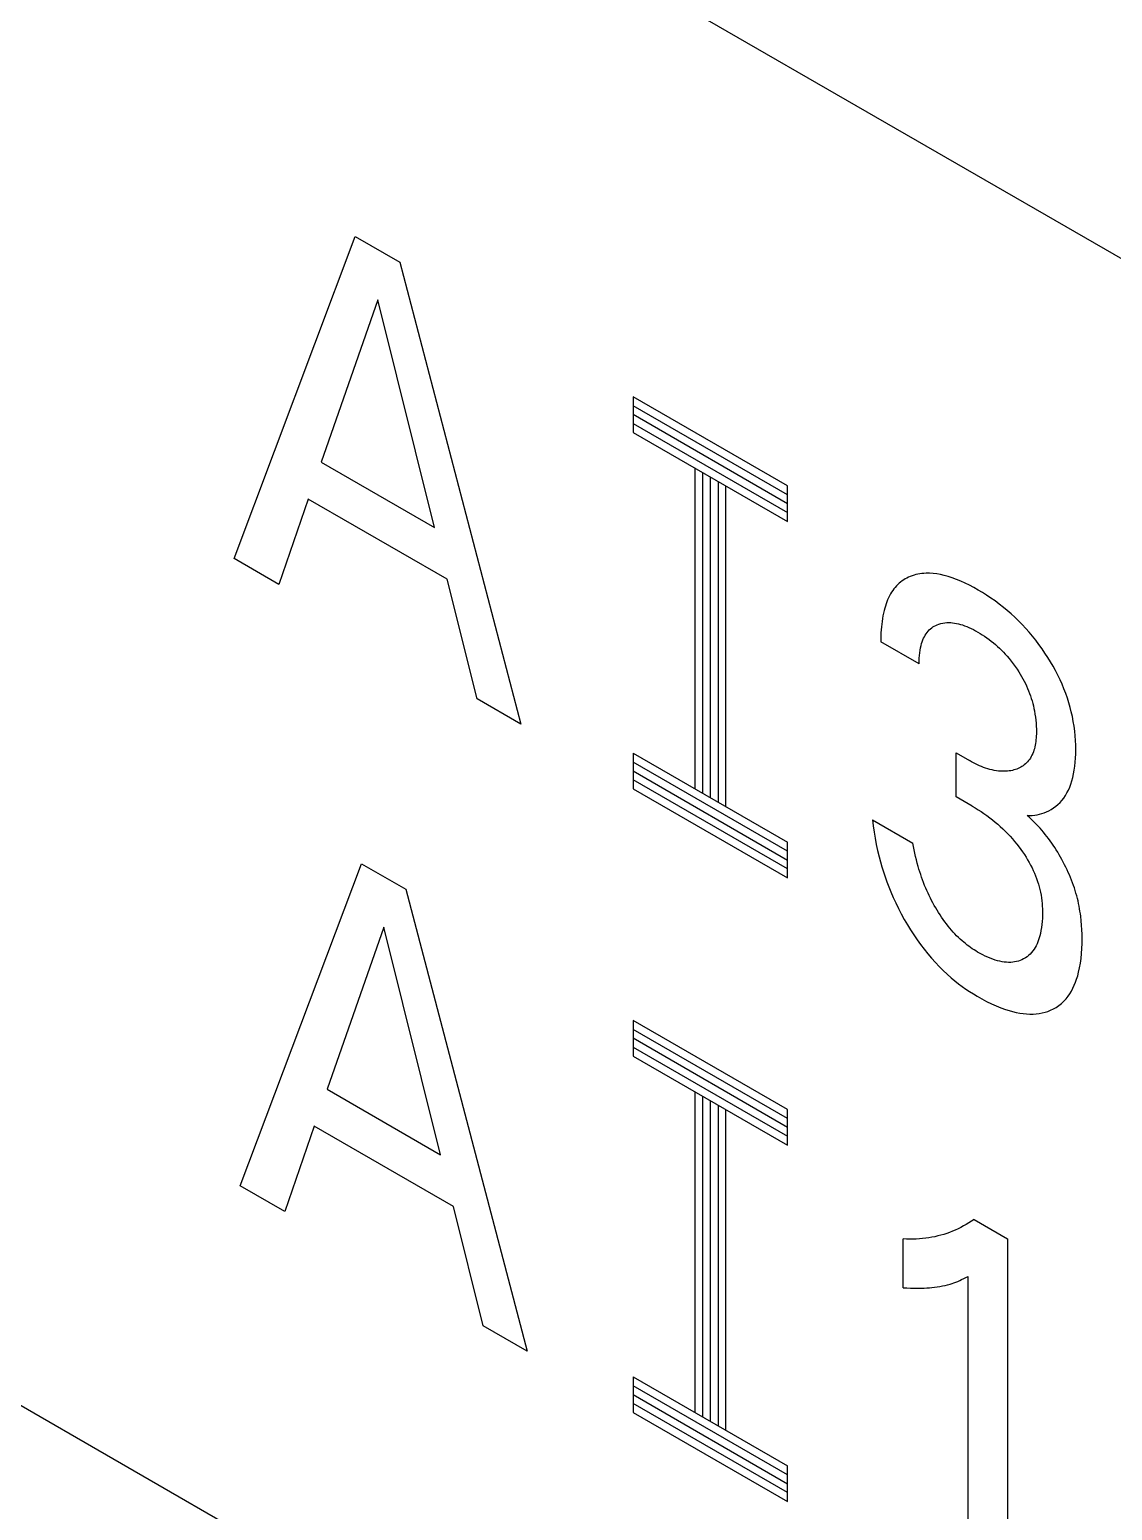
# Model space of a CAD drawing. Extents: x 0 to 420, y 0 to 297.
# Drawn here: x 200.06 to 205.02, y 170.4 to 177.19 of the extents above; entities that cross this region are included whole.
import ezdxf

# ---------------------------------------------------------------- set-up
doc = ezdxf.new("R2010")
doc.units = 0
doc.header["$LTSCALE"] = 23.1
doc.layers.add('40000_ISO', color=7, linetype='CONTINUOUS')

msp = doc.modelspace()

# ---------------------------------------------------------------- linework, layer by layer
at = {"layer": '40000_ISO', "color": 7, "linetype": 'CONTINUOUS'}
for p, q in [((220.0091, 167.5092), (170.8649, 195.8819)), ((220.0091, 159.3441), (170.8649, 187.7169)), ((200.9987, 174.7649), (201.5541, 176.2406)), ((201.5541, 176.2406), (201.7574, 176.1232)), ((201.7574, 176.1232), (202.3128, 174.0062)), ((201.6567, 175.9496), (201.3977, 175.2067)), ((201.9166, 174.9071), (201.6567, 175.9496)), ((202.8263, 175.5061), (202.8263, 175.3428)), ((203.5334, 175.0978), (202.8263, 175.5061)), ((203.5334, 175.057), (202.8263, 175.4652)), ((203.5334, 175.0162), (202.8263, 175.4244)), ((202.8263, 175.3836), (203.5334, 174.9754)), ((202.8263, 175.3428), (203.5334, 174.9345)), ((201.3977, 175.2067), (201.9166, 174.9071)), ((203.1091, 175.1795), (203.1091, 173.7098)), ((203.1445, 175.1591), (203.1445, 173.6894)), ((203.1798, 175.1386), (203.1798, 173.6689)), ((203.2152, 175.1182), (203.2152, 173.6485)), ((203.2506, 173.6281), (203.2506, 175.0978)), ((203.5334, 174.9345), (203.5334, 175.0978)), ((201.3383, 175.0374), (201.204, 174.6464)), ((201.9752, 174.6696), (201.3383, 175.0374)), ((201.204, 174.6464), (200.9987, 174.7649)), ((202.1114, 174.1225), (201.9752, 174.6696)), ((204.0449, 174.6515), (204.0385, 174.6456)), ((204.0515, 174.657), (204.0449, 174.6515)), ((204.0584, 174.6622), (204.0515, 174.657)), ((204.0655, 174.667), (204.0584, 174.6622)), ((204.0728, 174.6714), (204.0655, 174.667)), ((204.0803, 174.6755), (204.0728, 174.6714)), ((204.088, 174.6793), (204.0803, 174.6755)), ((204.0959, 174.6827), (204.088, 174.6793)), ((204.1043, 174.6858), (204.0959, 174.6827)), ((204.1129, 174.6886), (204.1043, 174.6858)), ((204.1216, 174.691), (204.1129, 174.6886)), ((204.1305, 174.693), (204.1216, 174.691)), ((204.1396, 174.6947), (204.1305, 174.693)), ((204.1489, 174.6959), (204.1396, 174.6947)), ((204.1583, 174.6968), (204.1489, 174.6959)), ((204.1678, 174.6973), (204.1583, 174.6968)), ((204.1833, 174.6973), (204.1678, 174.6973)), ((204.1999, 174.6962), (204.1833, 174.6973)), ((204.2169, 174.6942), (204.1999, 174.6962)), ((204.2341, 174.6911), (204.2169, 174.6942)), ((204.2515, 174.6871), (204.2341, 174.6911)), ((204.2691, 174.6822), (204.2515, 174.6871)), ((204.2869, 174.6765), (204.2691, 174.6822)), ((204.3067, 174.6693), (204.2869, 174.6765)), ((204.3265, 174.6611), (204.3067, 174.6693)), ((204.3465, 174.6521), (204.3265, 174.6611)), ((204.3665, 174.6423), (204.3465, 174.6521)), ((203.9962, 174.5851), (203.9921, 174.576)), ((204.0006, 174.5939), (203.9962, 174.5851)), ((204.0052, 174.6024), (204.0006, 174.5939)), ((204.0101, 174.6106), (204.0052, 174.6024)), ((204.0153, 174.6184), (204.0101, 174.6106)), ((204.0208, 174.6259), (204.0153, 174.6184)), ((204.0264, 174.6328), (204.0208, 174.6259)), ((204.0323, 174.6394), (204.0264, 174.6328)), ((204.0385, 174.6456), (204.0323, 174.6394)), ((204.3866, 174.6317), (204.3665, 174.6423)), ((204.4067, 174.6204), (204.3866, 174.6317)), ((204.4261, 174.6088), (204.4067, 174.6204)), ((204.4455, 174.5966), (204.4261, 174.6088)), ((204.4649, 174.5838), (204.4455, 174.5966)), ((204.4842, 174.5703), (204.4649, 174.5838)), ((203.9729, 174.5144), (203.9704, 174.5022)), ((203.9757, 174.5263), (203.9729, 174.5144)), ((203.9785, 174.5368), (203.9757, 174.5263)), ((203.9815, 174.547), (203.9785, 174.5368)), ((203.9848, 174.5569), (203.9815, 174.547)), ((203.9883, 174.5666), (203.9848, 174.5569)), ((203.9921, 174.576), (203.9883, 174.5666)), ((204.5034, 174.556), (204.4842, 174.5703)), ((204.5225, 174.541), (204.5034, 174.556)), ((204.54, 174.5266), (204.5225, 174.541)), ((204.5573, 174.5115), (204.54, 174.5266)), ((204.5745, 174.4958), (204.5573, 174.5115)), ((203.9633, 174.4512), (203.9623, 174.438)), ((203.9647, 174.4643), (203.9633, 174.4512)), ((203.9663, 174.4771), (203.9647, 174.4643)), ((203.9682, 174.4898), (203.9663, 174.4771)), ((203.9704, 174.5022), (203.9682, 174.4898)), ((204.1827, 174.4377), (204.1881, 174.4427)), ((204.1881, 174.4427), (204.1937, 174.4472)), ((204.1937, 174.4472), (204.1996, 174.4514)), ((204.1996, 174.4514), (204.2058, 174.4552)), ((204.2058, 174.4552), (204.2121, 174.4586)), ((204.2121, 174.4586), (204.2187, 174.4616)), ((204.2187, 174.4616), (204.227, 174.4647)), ((204.227, 174.4647), (204.2355, 174.4673)), ((204.2355, 174.4673), (204.2443, 174.4693)), ((204.2443, 174.4693), (204.2534, 174.4707)), ((204.2534, 174.4707), (204.2627, 174.4715)), ((204.2627, 174.4715), (204.2722, 174.4717)), ((204.2722, 174.4717), (204.2807, 174.4714)), ((204.2807, 174.4714), (204.2893, 174.4706)), ((204.2893, 174.4706), (204.2981, 174.4694)), ((204.2981, 174.4694), (204.307, 174.4678)), ((204.307, 174.4678), (204.316, 174.4658)), ((204.316, 174.4658), (204.3251, 174.4633)), ((204.3251, 174.4633), (204.3342, 174.4605)), ((204.3342, 174.4605), (204.3442, 174.457)), ((204.3442, 174.457), (204.3542, 174.4531)), ((204.3542, 174.4531), (204.3643, 174.4488)), ((204.3643, 174.4488), (204.3744, 174.4441)), ((204.3744, 174.4441), (204.3845, 174.4391)), ((204.5914, 174.4794), (204.5745, 174.4958)), ((204.6081, 174.4624), (204.5914, 174.4794)), ((204.6245, 174.4448), (204.6081, 174.4624)), ((204.6401, 174.4272), (204.6245, 174.4448)), ((203.961, 174.4112), (203.9607, 174.3976)), ((203.9607, 174.3976), (203.9607, 174.3839)), ((204.1362, 174.2826), (203.9607, 174.3839)), ((203.9615, 174.4247), (203.961, 174.4112)), ((203.9623, 174.438), (203.9615, 174.4247)), ((204.1454, 174.367), (204.1478, 174.3755)), ((204.1478, 174.3755), (204.1504, 174.3838)), ((204.1504, 174.3838), (204.1534, 174.3918)), ((204.1534, 174.3918), (204.1567, 174.3995)), ((204.1567, 174.3995), (204.1603, 174.4068)), ((204.1603, 174.4068), (204.1642, 174.4138)), ((204.1642, 174.4138), (204.1684, 174.4204)), ((204.1684, 174.4204), (204.1729, 174.4266)), ((204.1729, 174.4266), (204.1777, 174.4324)), ((204.1777, 174.4324), (204.1827, 174.4377)), ((204.3845, 174.4391), (204.3946, 174.4337)), ((204.3946, 174.4337), (204.4048, 174.428)), ((204.4048, 174.428), (204.4151, 174.4219)), ((204.4151, 174.4219), (204.4255, 174.4154)), ((204.4255, 174.4154), (204.4358, 174.4087)), ((204.4358, 174.4087), (204.4462, 174.4016)), ((204.4462, 174.4016), (204.4564, 174.3941)), ((204.4564, 174.3941), (204.4667, 174.3863)), ((204.4667, 174.3863), (204.4768, 174.3782)), ((204.4768, 174.3782), (204.4861, 174.3704)), ((204.6554, 174.4091), (204.6401, 174.4272)), ((204.6703, 174.3905), (204.6554, 174.4091)), ((204.6848, 174.3713), (204.6703, 174.3905)), ((204.1363, 174.2954), (204.1367, 174.308)), ((204.1367, 174.308), (204.1376, 174.3203)), ((204.1376, 174.3203), (204.1389, 174.3325)), ((204.1389, 174.3325), (204.1406, 174.3443)), ((204.1406, 174.3443), (204.1428, 174.3558)), ((204.1428, 174.3558), (204.1454, 174.367)), ((204.4861, 174.3704), (204.4952, 174.3623)), ((204.4952, 174.3623), (204.5043, 174.3539)), ((204.5043, 174.3539), (204.5133, 174.3452)), ((204.5133, 174.3452), (204.5222, 174.3363)), ((204.5222, 174.3363), (204.5309, 174.327)), ((204.5309, 174.327), (204.5395, 174.3174)), ((204.5395, 174.3174), (204.549, 174.3062)), ((204.699, 174.3517), (204.6848, 174.3713)), ((204.7127, 174.3317), (204.699, 174.3517)), ((204.7254, 174.3121), (204.7127, 174.3317)), ((204.7377, 174.2922), (204.7254, 174.3121)), ((204.1362, 174.2826), (204.1363, 174.2954)), ((204.549, 174.3062), (204.5583, 174.2947)), ((204.5583, 174.2947), (204.5673, 174.2829)), ((204.5673, 174.2829), (204.5761, 174.2707)), ((204.5761, 174.2707), (204.5846, 174.2583)), ((204.5846, 174.2583), (204.5928, 174.2456)), ((204.5928, 174.2456), (204.5992, 174.2351)), ((204.7495, 174.2719), (204.7377, 174.2922)), ((204.7607, 174.2514), (204.7495, 174.2719)), ((204.7714, 174.2307), (204.7607, 174.2514)), ((204.5992, 174.2351), (204.6055, 174.2245)), ((204.6055, 174.2245), (204.6115, 174.2138)), ((204.6115, 174.2138), (204.6172, 174.2029)), ((204.6172, 174.2029), (204.6227, 174.1919)), ((204.6227, 174.1919), (204.628, 174.1809)), ((204.628, 174.1809), (204.6329, 174.1698)), ((204.7815, 174.2097), (204.7714, 174.2307)), ((204.791, 174.1886), (204.7815, 174.2097)), ((204.7997, 174.1675), (204.791, 174.1886)), ((202.3128, 174.0062), (202.1114, 174.1225)), ((204.6329, 174.1698), (204.6375, 174.1586)), ((204.6375, 174.1586), (204.642, 174.1471)), ((204.642, 174.1471), (204.6461, 174.1356)), ((204.6461, 174.1356), (204.6499, 174.124)), ((204.6499, 174.124), (204.6534, 174.1125)), ((204.6534, 174.1125), (204.6566, 174.101)), ((204.8078, 174.1463), (204.7997, 174.1675)), ((204.8152, 174.1251), (204.8078, 174.1463)), ((204.8219, 174.1039), (204.8152, 174.1251)), ((204.8279, 174.0828), (204.8219, 174.1039)), ((204.6566, 174.101), (204.6595, 174.0895)), ((204.6595, 174.0895), (204.6621, 174.0781)), ((204.6621, 174.0781), (204.6644, 174.0668)), ((204.6644, 174.0668), (204.6669, 174.0524)), ((204.6669, 174.0524), (204.6691, 174.0382)), ((204.6691, 174.0382), (204.6707, 174.0242)), ((204.8333, 174.0618), (204.8279, 174.0828)), ((204.838, 174.0409), (204.8333, 174.0618)), ((204.8424, 174.0184), (204.838, 174.0409)), ((204.6707, 174.0242), (204.672, 174.0103)), ((204.672, 174.0103), (204.6728, 173.9967)), ((204.6728, 173.9967), (204.6733, 173.9832)), ((204.6734, 173.9699), (204.6732, 173.9608)), ((204.6733, 173.9832), (204.6734, 173.9699)), ((204.846, 173.9961), (204.8424, 174.0184)), ((204.8488, 173.974), (204.846, 173.9961)), ((204.851, 173.9523), (204.8488, 173.974)), ((204.6661, 173.9014), (204.6642, 173.8936)), ((204.6678, 173.9093), (204.6661, 173.9014)), ((204.6693, 173.9175), (204.6678, 173.9093)), ((204.6705, 173.9258), (204.6693, 173.9175)), ((204.6715, 173.9344), (204.6705, 173.9258)), ((204.6723, 173.9431), (204.6715, 173.9344)), ((204.6728, 173.9519), (204.6723, 173.9431)), ((204.6732, 173.9608), (204.6728, 173.9519)), ((204.8525, 173.9308), (204.851, 173.9523)), ((204.8534, 173.9096), (204.8525, 173.9308)), ((204.8537, 173.8887), (204.8534, 173.9096)), ((202.8263, 173.8731), (202.8263, 173.7098)), ((202.8263, 173.8731), (203.5334, 173.4648)), ((203.5334, 173.424), (202.8263, 173.8322)), ((204.306, 173.6728), (204.306, 173.8739)), ((204.306, 173.8739), (204.3664, 173.8391)), ((204.3757, 173.8338), (204.3664, 173.8391)), ((204.3851, 173.8288), (204.3757, 173.8338)), ((204.6326, 173.8333), (204.6277, 173.8282)), ((204.6372, 173.8388), (204.6326, 173.8333)), ((204.6416, 173.8446), (204.6372, 173.8388)), ((204.6457, 173.8507), (204.6416, 173.8446)), ((204.6495, 173.8572), (204.6457, 173.8507)), ((204.6531, 173.864), (204.6495, 173.8572)), ((204.6563, 173.8711), (204.6531, 173.864)), ((204.6593, 173.8784), (204.6563, 173.8711)), ((204.6619, 173.8861), (204.6593, 173.8784)), ((204.6642, 173.8936), (204.6619, 173.8861)), ((204.8513, 173.8314), (204.8526, 173.8501)), ((204.8526, 173.8501), (204.8534, 173.8693)), ((204.8534, 173.8693), (204.8537, 173.8887)), ((202.8263, 173.7914), (203.5334, 173.3832)), ((204.3944, 173.824), (204.3851, 173.8288)), ((204.4037, 173.8195), (204.3944, 173.824)), ((204.413, 173.8153), (204.4037, 173.8195)), ((204.4223, 173.8114), (204.413, 173.8153)), ((204.4315, 173.8078), (204.4223, 173.8114)), ((204.4407, 173.8045), (204.4315, 173.8078)), ((204.4507, 173.8013), (204.4407, 173.8045)), ((204.4606, 173.7984), (204.4507, 173.8013)), ((204.4705, 173.796), (204.4606, 173.7984)), ((204.4802, 173.7939), (204.4705, 173.796)), ((204.4899, 173.7923), (204.4802, 173.7939)), ((204.4994, 173.791), (204.4899, 173.7923)), ((204.5088, 173.7902), (204.4994, 173.791)), ((204.517, 173.7899), (204.5088, 173.7902)), ((204.525, 173.7898), (204.517, 173.7899)), ((204.5329, 173.7901), (204.525, 173.7898)), ((204.5407, 173.7907), (204.5329, 173.7901)), ((204.5484, 173.7916), (204.5407, 173.7907)), ((204.556, 173.7928), (204.5484, 173.7916)), ((204.5634, 173.7943), (204.556, 173.7928)), ((204.5707, 173.7962), (204.5634, 173.7943)), ((204.5771, 173.7981), (204.5707, 173.7962)), ((204.5834, 173.8003), (204.5771, 173.7981)), ((204.5895, 173.8028), (204.5834, 173.8003)), ((204.5955, 173.8056), (204.5895, 173.8028)), ((204.6013, 173.8086), (204.5955, 173.8056)), ((204.607, 173.8119), (204.6013, 173.8086)), ((204.6125, 173.8155), (204.607, 173.8119)), ((204.6178, 173.8194), (204.6125, 173.8155)), ((204.6229, 173.8237), (204.6178, 173.8194)), ((204.6277, 173.8282), (204.6229, 173.8237)), ((204.8399, 173.7609), (204.8437, 173.7777)), ((204.8437, 173.7777), (204.8469, 173.7951)), ((204.8469, 173.7951), (204.8494, 173.813)), ((204.8494, 173.813), (204.8513, 173.8314)), ((203.5334, 173.3423), (202.8263, 173.7506)), ((202.8263, 173.7098), (203.5334, 173.3015)), ((204.8134, 173.6911), (204.8199, 173.7038)), ((204.8199, 173.7038), (204.8258, 173.7172)), ((204.8258, 173.7172), (204.8311, 173.7312)), ((204.8311, 173.7312), (204.8358, 173.7458)), ((204.8358, 173.7458), (204.8399, 173.7609)), ((204.3798, 173.6302), (204.306, 173.6728)), ((204.3798, 173.6302), (204.3932, 173.6222)), ((204.752, 173.6218), (204.7624, 173.6295)), ((204.7624, 173.6295), (204.7722, 173.6379)), ((204.7722, 173.6379), (204.7816, 173.647)), ((204.7816, 173.647), (204.7904, 173.6569)), ((204.7904, 173.6569), (204.7987, 173.6676)), ((204.7987, 173.6676), (204.8064, 173.679)), ((204.8064, 173.679), (204.8134, 173.6911)), ((203.9223, 173.5671), (203.9256, 173.5396)), ((203.9223, 173.5671), (204.1074, 173.4602)), ((204.3932, 173.6222), (204.4066, 173.614)), ((204.4066, 173.614), (204.42, 173.6053)), ((204.42, 173.6053), (204.4333, 173.5962)), ((204.4333, 173.5962), (204.4466, 173.5868)), ((204.4466, 173.5868), (204.4599, 173.5769)), ((204.4599, 173.5769), (204.472, 173.5674)), ((204.472, 173.5674), (204.484, 173.5576)), ((204.6311, 173.5869), (204.643, 173.5871)), ((204.6398, 173.5794), (204.6311, 173.5869)), ((204.6484, 173.5716), (204.6398, 173.5794)), ((204.643, 173.5871), (204.6546, 173.5878)), ((204.6569, 173.5636), (204.6484, 173.5716)), ((204.6546, 173.5878), (204.666, 173.5891)), ((204.6653, 173.5553), (204.6569, 173.5636)), ((204.666, 173.5891), (204.6772, 173.591)), ((204.6772, 173.591), (204.6882, 173.5935)), ((204.6882, 173.5935), (204.6989, 173.5964)), ((204.6989, 173.5964), (204.7095, 173.6)), ((204.7095, 173.6), (204.7199, 173.6041)), ((204.7199, 173.6041), (204.7299, 173.6088)), ((204.7299, 173.6088), (204.7412, 173.6149)), ((204.7412, 173.6149), (204.752, 173.6218)), ((203.9256, 173.5396), (203.9296, 173.5118)), ((203.9296, 173.5118), (203.9343, 173.4836)), ((204.484, 173.5576), (204.496, 173.5474)), ((204.496, 173.5474), (204.5078, 173.5368)), ((204.5078, 173.5368), (204.5196, 173.5258)), ((204.5196, 173.5258), (204.5312, 173.5145)), ((204.5312, 173.5145), (204.542, 173.5034)), ((204.542, 173.5034), (204.5527, 173.492)), ((204.6736, 173.5468), (204.6653, 173.5553)), ((204.6818, 173.538), (204.6736, 173.5468)), ((204.6899, 173.5291), (204.6818, 173.538)), ((204.6979, 173.52), (204.6899, 173.5291)), ((204.7058, 173.5106), (204.6979, 173.52)), ((204.7135, 173.5011), (204.7058, 173.5106)), ((204.7212, 173.4914), (204.7135, 173.5011)), ((203.5334, 173.3015), (203.5334, 173.4648)), ((203.9343, 173.4836), (203.9397, 173.4552)), ((203.9397, 173.4552), (203.9459, 173.4266)), ((203.9459, 173.4266), (203.9529, 173.3978)), ((204.1101, 173.4453), (204.1074, 173.4602)), ((204.1131, 173.4302), (204.1101, 173.4453)), ((204.1163, 173.4151), (204.1131, 173.4302)), ((204.5527, 173.492), (204.5633, 173.4803)), ((204.5633, 173.4803), (204.5736, 173.4682)), ((204.5736, 173.4682), (204.5838, 173.4558)), ((204.5838, 173.4558), (204.5937, 173.443)), ((204.5937, 173.443), (204.6021, 173.4318)), ((204.6021, 173.4318), (204.6102, 173.4203)), ((204.7287, 173.4815), (204.7212, 173.4914)), ((204.736, 173.4715), (204.7287, 173.4815)), ((204.7433, 173.4613), (204.736, 173.4715)), ((204.7504, 173.4509), (204.7433, 173.4613)), ((204.7573, 173.4405), (204.7504, 173.4509)), ((204.7641, 173.4299), (204.7573, 173.4405)), ((204.7708, 173.4192), (204.7641, 173.4299)), ((201.0265, 171.8911), (201.5819, 173.3667)), ((201.5819, 173.3667), (201.7852, 173.2494)), ((203.9529, 173.3978), (203.959, 173.375)), ((203.959, 173.375), (203.9655, 173.3521)), ((204.1198, 173.3998), (204.1163, 173.4151)), ((204.1235, 173.3845), (204.1198, 173.3998)), ((204.1275, 173.3692), (204.1235, 173.3845)), ((204.1318, 173.3538), (204.1275, 173.3692)), ((204.6102, 173.4203), (204.6181, 173.4087)), ((204.6181, 173.4087), (204.6258, 173.3968)), ((204.6258, 173.3968), (204.6332, 173.3847)), ((204.6332, 173.3847), (204.6403, 173.3724)), ((204.6403, 173.3724), (204.647, 173.36)), ((204.647, 173.36), (204.6534, 173.3474)), ((204.7775, 173.4079), (204.7708, 173.4192)), ((204.7841, 173.3965), (204.7775, 173.4079)), ((204.7905, 173.3851), (204.7841, 173.3965)), ((204.7966, 173.3735), (204.7905, 173.3851)), ((204.8026, 173.3619), (204.7966, 173.3735)), ((204.8085, 173.3502), (204.8026, 173.3619)), ((203.9655, 173.3521), (203.9726, 173.3292)), ((203.9726, 173.3292), (203.9802, 173.3063)), ((203.9802, 173.3063), (203.9884, 173.2834)), ((204.1355, 173.3415), (204.1318, 173.3538)), ((204.1393, 173.3291), (204.1355, 173.3415)), ((204.1434, 173.3168), (204.1393, 173.3291)), ((204.1476, 173.3044), (204.1434, 173.3168)), ((204.1521, 173.2921), (204.1476, 173.3044)), ((204.1567, 173.2797), (204.1521, 173.2921)), ((204.6534, 173.3474), (204.6592, 173.3352)), ((204.6592, 173.3352), (204.6646, 173.3229)), ((204.6646, 173.3229), (204.6697, 173.3106)), ((204.6697, 173.3106), (204.6744, 173.2982)), ((204.6744, 173.2982), (204.6787, 173.2857)), ((204.8141, 173.3384), (204.8085, 173.3502)), ((204.8194, 173.3266), (204.8141, 173.3384)), ((204.8246, 173.3148), (204.8194, 173.3266)), ((204.8296, 173.3029), (204.8246, 173.3148)), ((204.8343, 173.291), (204.8296, 173.3029)), ((204.8389, 173.2791), (204.8343, 173.291)), ((201.7852, 173.2494), (202.3406, 171.1324)), ((203.9884, 173.2834), (203.9971, 173.2605)), ((203.9971, 173.2605), (204.0063, 173.2377)), ((204.0063, 173.2377), (204.0174, 173.2121)), ((204.1616, 173.2674), (204.1567, 173.2797)), ((204.1667, 173.2552), (204.1616, 173.2674)), ((204.1717, 173.2436), (204.1667, 173.2552)), ((204.1769, 173.2321), (204.1717, 173.2436)), ((204.1823, 173.2206), (204.1769, 173.2321)), ((204.6787, 173.2857), (204.6826, 173.2733)), ((204.6826, 173.2733), (204.6861, 173.261)), ((204.6861, 173.261), (204.6892, 173.2487)), ((204.6892, 173.2487), (204.6921, 173.2355)), ((204.6921, 173.2355), (204.6946, 173.2224)), ((204.6946, 173.2224), (204.6966, 173.2094)), ((204.8431, 173.2672), (204.8389, 173.2791)), ((204.8472, 173.2553), (204.8431, 173.2672)), ((204.851, 173.2435), (204.8472, 173.2553)), ((204.8545, 173.2316), (204.851, 173.2435)), ((204.8579, 173.2196), (204.8545, 173.2316)), ((204.0174, 173.2121), (204.0291, 173.1866)), ((204.0291, 173.1866), (204.0415, 173.1613)), ((204.0415, 173.1613), (204.0546, 173.1363)), ((204.1878, 173.2092), (204.1823, 173.2206)), ((204.1936, 173.1979), (204.1878, 173.2092)), ((204.1995, 173.1866), (204.1936, 173.1979)), ((204.2057, 173.1755), (204.1995, 173.1866)), ((204.212, 173.1644), (204.2057, 173.1755)), ((204.2185, 173.1534), (204.212, 173.1644)), ((204.2251, 173.1426), (204.2185, 173.1534)), ((204.6966, 173.2094), (204.6982, 173.1966)), ((204.6982, 173.1966), (204.6995, 173.1839)), ((204.6995, 173.1839), (204.7003, 173.1713)), ((204.7003, 173.1713), (204.7009, 173.159)), ((204.7009, 173.159), (204.7012, 173.1467)), ((204.861, 173.2077), (204.8579, 173.2196)), ((204.8639, 173.1958), (204.861, 173.2077)), ((204.8665, 173.1839), (204.8639, 173.1958)), ((204.8689, 173.1721), (204.8665, 173.1839)), ((204.871, 173.1603), (204.8689, 173.1721)), ((204.873, 173.1486), (204.871, 173.1603)), ((204.0546, 173.1363), (204.0682, 173.1115)), ((204.0682, 173.1115), (204.0825, 173.087)), ((204.0825, 173.087), (204.0969, 173.0636)), ((204.2319, 173.1318), (204.2251, 173.1426)), ((204.239, 173.1213), (204.2319, 173.1318)), ((204.2461, 173.1108), (204.239, 173.1213)), ((204.2535, 173.1006), (204.2461, 173.1108)), ((204.261, 173.0906), (204.2535, 173.1006)), ((204.2687, 173.0807), (204.261, 173.0906)), ((204.6984, 173.0878), (204.6966, 173.0738)), ((204.6997, 173.1021), (204.6984, 173.0878)), ((204.7007, 173.1167), (204.6997, 173.1021)), ((204.7011, 173.1316), (204.7007, 173.1167)), ((204.7012, 173.1467), (204.7011, 173.1316)), ((204.8747, 173.137), (204.873, 173.1486)), ((204.8763, 173.1254), (204.8747, 173.137)), ((204.8786, 173.1047), (204.8763, 173.1254)), ((204.8803, 173.0842), (204.8786, 173.1047)), ((201.6845, 173.0758), (201.4255, 172.3329)), ((201.9445, 172.0333), (201.6845, 173.0758)), ((204.0969, 173.0636), (204.1118, 173.0405)), ((204.1118, 173.0405), (204.1273, 173.0179)), ((204.1273, 173.0179), (204.1432, 172.9958)), ((204.2762, 173.0714), (204.2687, 173.0807)), ((204.284, 173.0624), (204.2762, 173.0714)), ((204.2918, 173.0535), (204.284, 173.0624)), ((204.2998, 173.0449), (204.2918, 173.0535)), ((204.3078, 173.0366), (204.2998, 173.0449)), ((204.316, 173.0285), (204.3078, 173.0366)), ((204.3243, 173.0207), (204.316, 173.0285)), ((204.3326, 173.0132), (204.3243, 173.0207)), ((204.6832, 173.0174), (204.6798, 173.0081)), ((204.6863, 173.0269), (204.6832, 173.0174)), ((204.6891, 173.0368), (204.6863, 173.0269)), ((204.6916, 173.0469), (204.6891, 173.0368)), ((204.6943, 173.0602), (204.6916, 173.0469)), ((204.6966, 173.0738), (204.6943, 173.0602)), ((204.8815, 173.064), (204.8803, 173.0842)), ((204.8822, 173.044), (204.8815, 173.064)), ((204.8825, 173.0243), (204.8822, 173.044)), ((204.8822, 173.0005), (204.8825, 173.0243)), ((204.1432, 172.9958), (204.1596, 172.9742)), ((204.1596, 172.9742), (204.1764, 172.9532)), ((204.1764, 172.9532), (204.1933, 172.9333)), ((204.3404, 173.0066), (204.3326, 173.0132)), ((204.3482, 173.0002), (204.3404, 173.0066)), ((204.3561, 172.994), (204.3482, 173.0002)), ((204.364, 172.9881), (204.3561, 172.994)), ((204.3719, 172.9825), (204.364, 172.9881)), ((204.3799, 172.977), (204.3719, 172.9825)), ((204.3878, 172.9718), (204.3799, 172.977)), ((204.3958, 172.9668), (204.3878, 172.9718)), ((204.4038, 172.9619), (204.3958, 172.9668)), ((204.4156, 172.9553), (204.4038, 172.9619)), ((204.4273, 172.949), (204.4156, 172.9553)), ((204.6445, 172.9525), (204.6377, 172.9462)), ((204.651, 172.9594), (204.6445, 172.9525)), ((204.6571, 172.9668), (204.651, 172.9594)), ((204.6628, 172.9748), (204.6571, 172.9668)), ((204.6676, 172.9825), (204.6628, 172.9748)), ((204.672, 172.9907), (204.6676, 172.9825)), ((204.6761, 172.9992), (204.672, 172.9907)), ((204.6798, 173.0081), (204.6761, 172.9992)), ((204.8776, 172.9322), (204.8798, 172.9545)), ((204.8798, 172.9545), (204.8814, 172.9773)), ((204.8814, 172.9773), (204.8822, 173.0005)), ((204.1933, 172.9333), (204.2106, 172.9139)), ((204.2106, 172.9139), (204.2283, 172.8953)), ((204.2283, 172.8953), (204.2462, 172.8774)), ((204.439, 172.9432), (204.4273, 172.949)), ((204.4506, 172.9379), (204.439, 172.9432)), ((204.4622, 172.9331), (204.4506, 172.9379)), ((204.4738, 172.9288), (204.4622, 172.9331)), ((204.4852, 172.925), (204.4738, 172.9288)), ((204.4957, 172.922), (204.4852, 172.925)), ((204.506, 172.9194), (204.4957, 172.922)), ((204.5162, 172.9174), (204.506, 172.9194)), ((204.5263, 172.9159), (204.5162, 172.9174)), ((204.5363, 172.9149), (204.5263, 172.9159)), ((204.546, 172.9144), (204.5363, 172.9149)), ((204.5556, 172.9145), (204.546, 172.9144)), ((204.5648, 172.9152), (204.5556, 172.9145)), ((204.5737, 172.9164), (204.5648, 172.9152)), ((204.5824, 172.9182), (204.5737, 172.9164)), ((204.5909, 172.9205), (204.5824, 172.9182)), ((204.5991, 172.9233), (204.5909, 172.9205)), ((204.6071, 172.9267), (204.5991, 172.9233)), ((204.6148, 172.9305), (204.6071, 172.9267)), ((204.6228, 172.9352), (204.6148, 172.9305)), ((204.6304, 172.9404), (204.6228, 172.9352)), ((204.6377, 172.9462), (204.6304, 172.9404)), ((204.8665, 172.8688), (204.871, 172.8893)), ((204.871, 172.8893), (204.8747, 172.9105)), ((204.8747, 172.9105), (204.8776, 172.9322)), ((204.2462, 172.8774), (204.2644, 172.8603)), ((204.2644, 172.8603), (204.2829, 172.844)), ((204.2829, 172.844), (204.2996, 172.8301)), ((204.2996, 172.8301), (204.3165, 172.8168)), ((204.3165, 172.8168), (204.3334, 172.8041)), ((204.8469, 172.8093), (204.8526, 172.8235)), ((204.8526, 172.8235), (204.8577, 172.8381)), ((204.8577, 172.8381), (204.8624, 172.8532)), ((204.8624, 172.8532), (204.8665, 172.8688)), ((204.3334, 172.8041), (204.3505, 172.7921)), ((204.3505, 172.7921), (204.3676, 172.7806)), ((204.3676, 172.7806), (204.3847, 172.7697)), ((204.3847, 172.7697), (204.4019, 172.7594)), ((204.4019, 172.7594), (204.4236, 172.747)), ((204.4236, 172.747), (204.4454, 172.7355)), ((204.7988, 172.736), (204.809, 172.747)), ((204.809, 172.747), (204.8185, 172.759)), ((204.8185, 172.759), (204.8265, 172.7706)), ((204.8265, 172.7706), (204.8338, 172.7829)), ((204.8338, 172.7829), (204.8406, 172.7958)), ((204.8406, 172.7958), (204.8469, 172.8093)), ((204.4454, 172.7355), (204.467, 172.725)), ((204.467, 172.725), (204.4886, 172.7153)), ((204.4886, 172.7153), (204.5101, 172.7067)), ((204.5101, 172.7067), (204.5314, 172.699)), ((204.5314, 172.699), (204.5479, 172.6938)), ((204.5479, 172.6938), (204.5643, 172.6892)), ((204.5643, 172.6892), (204.5806, 172.6854)), ((204.5806, 172.6854), (204.5967, 172.6822)), ((204.5967, 172.6822), (204.6126, 172.6799)), ((204.6126, 172.6799), (204.6282, 172.6783)), ((204.6282, 172.6783), (204.6436, 172.6775)), ((204.6581, 172.6776), (204.6724, 172.6785)), ((204.6724, 172.6785), (204.6863, 172.6801)), ((204.6863, 172.6801), (204.7, 172.6826)), ((204.7, 172.6826), (204.7132, 172.6859)), ((204.7132, 172.6859), (204.7261, 172.6899)), ((204.7261, 172.6899), (204.7386, 172.6948)), ((204.7386, 172.6948), (204.7518, 172.7011)), ((204.7518, 172.7011), (204.7644, 172.7084)), ((204.7644, 172.7084), (204.7765, 172.7167)), ((204.7765, 172.7167), (204.788, 172.7259)), ((204.788, 172.7259), (204.7988, 172.736)), ((202.8263, 172.6483), (202.8263, 172.485)), ((203.5334, 172.2401), (202.8263, 172.6483)), ((204.6436, 172.6775), (204.6581, 172.6776)), ((203.5334, 172.1992), (202.8263, 172.6075)), ((203.5334, 172.1584), (202.8263, 172.5667)), ((202.8263, 172.5258), (203.5334, 172.1176)), ((202.8263, 172.485), (203.5334, 172.0768)), ((201.4255, 172.3329), (201.9445, 172.0333)), ((203.1091, 172.3217), (203.1091, 170.852)), ((203.1445, 172.3013), (203.1445, 170.8316)), ((203.1798, 172.2809), (203.1798, 170.8112)), ((203.2152, 172.2605), (203.2152, 170.7908)), ((203.2506, 170.7704), (203.2506, 172.2401)), ((203.5334, 172.0768), (203.5334, 172.2401)), ((201.3661, 172.1635), (201.2318, 171.7726)), ((202.003, 171.7958), (201.3661, 172.1635)), ((201.2318, 171.7726), (201.0265, 171.8911)), ((202.1392, 171.2487), (202.003, 171.7958)), ((204.3763, 171.7285), (204.3644, 171.7208)), ((204.3879, 171.7365), (204.3763, 171.7285)), ((204.3879, 171.7365), (204.5414, 171.6479)), ((204.2226, 171.6608), (204.2088, 171.6576)), ((204.2362, 171.6643), (204.2226, 171.6608)), ((204.2496, 171.6682), (204.2362, 171.6643)), ((204.2628, 171.6725), (204.2496, 171.6682)), ((204.2759, 171.6771), (204.2628, 171.6725)), ((204.2888, 171.6821), (204.2759, 171.6771)), ((204.3019, 171.6877), (204.2888, 171.6821)), ((204.3148, 171.6936), (204.3019, 171.6877)), ((204.3275, 171.6998), (204.3148, 171.6936)), ((204.34, 171.7065), (204.3275, 171.6998)), ((204.3523, 171.7134), (204.34, 171.7065)), ((204.3644, 171.7208), (204.3523, 171.7134)), ((204.0637, 171.4234), (204.0637, 171.6474)), ((204.0789, 171.6467), (204.0637, 171.6474)), ((204.0939, 171.6463), (204.0789, 171.6467)), ((204.1087, 171.6464), (204.0939, 171.6463)), ((204.1234, 171.6468), (204.1087, 171.6464)), ((204.138, 171.6476), (204.1234, 171.6468)), ((204.1524, 171.6489), (204.138, 171.6476)), ((204.1666, 171.6505), (204.1524, 171.6489)), ((204.1808, 171.6525), (204.1666, 171.6505)), ((204.1949, 171.6549), (204.1808, 171.6525)), ((204.2088, 171.6576), (204.1949, 171.6549)), ((204.5414, 171.6479), (204.5414, 169.8618)), ((204.3221, 171.4567), (204.331, 171.4607)), ((204.331, 171.4607), (204.3408, 171.4654)), ((204.3408, 171.4654), (204.3505, 171.4701)), ((204.3505, 171.4701), (204.3601, 171.4751)), ((204.3601, 169.9665), (204.3601, 171.4751)), ((204.0637, 171.4234), (204.0805, 171.4225)), ((204.0805, 171.4225), (204.0972, 171.4219)), ((204.0972, 171.4219), (204.1139, 171.4215)), ((204.1139, 171.4215), (204.1304, 171.4214)), ((204.1304, 171.4214), (204.1469, 171.4216)), ((204.1469, 171.4216), (204.159, 171.422)), ((204.159, 171.422), (204.1711, 171.4226)), ((204.1711, 171.4226), (204.1831, 171.4235)), ((204.1831, 171.4235), (204.195, 171.4245)), ((204.195, 171.4245), (204.2068, 171.4258)), ((204.2068, 171.4258), (204.2185, 171.4274)), ((204.2185, 171.4274), (204.2308, 171.4294)), ((204.2308, 171.4294), (204.243, 171.4317)), ((204.243, 171.4317), (204.255, 171.4343)), ((204.255, 171.4343), (204.2669, 171.4373)), ((204.2669, 171.4373), (204.2786, 171.4407)), ((204.2786, 171.4407), (204.2871, 171.4433)), ((204.2871, 171.4433), (204.2955, 171.4462)), ((204.2955, 171.4462), (204.3038, 171.4493)), ((204.3038, 171.4493), (204.313, 171.4529)), ((204.313, 171.4529), (204.3221, 171.4567)), ((202.3406, 171.1324), (202.1392, 171.2487)), ((202.8263, 171.0153), (202.8263, 170.852)), ((202.8263, 171.0153), (203.5334, 170.6071)), ((203.5334, 170.5662), (202.8263, 170.9745)), ((202.8263, 170.9337), (203.5334, 170.5254)), ((203.5334, 170.4846), (202.8263, 170.8928)), ((202.8263, 170.852), (203.5334, 170.4438)), ((203.5334, 170.4438), (203.5334, 170.6071))]:
    msp.add_line(p, q, dxfattribs=at)

doc.saveas('drawing.dxf')
